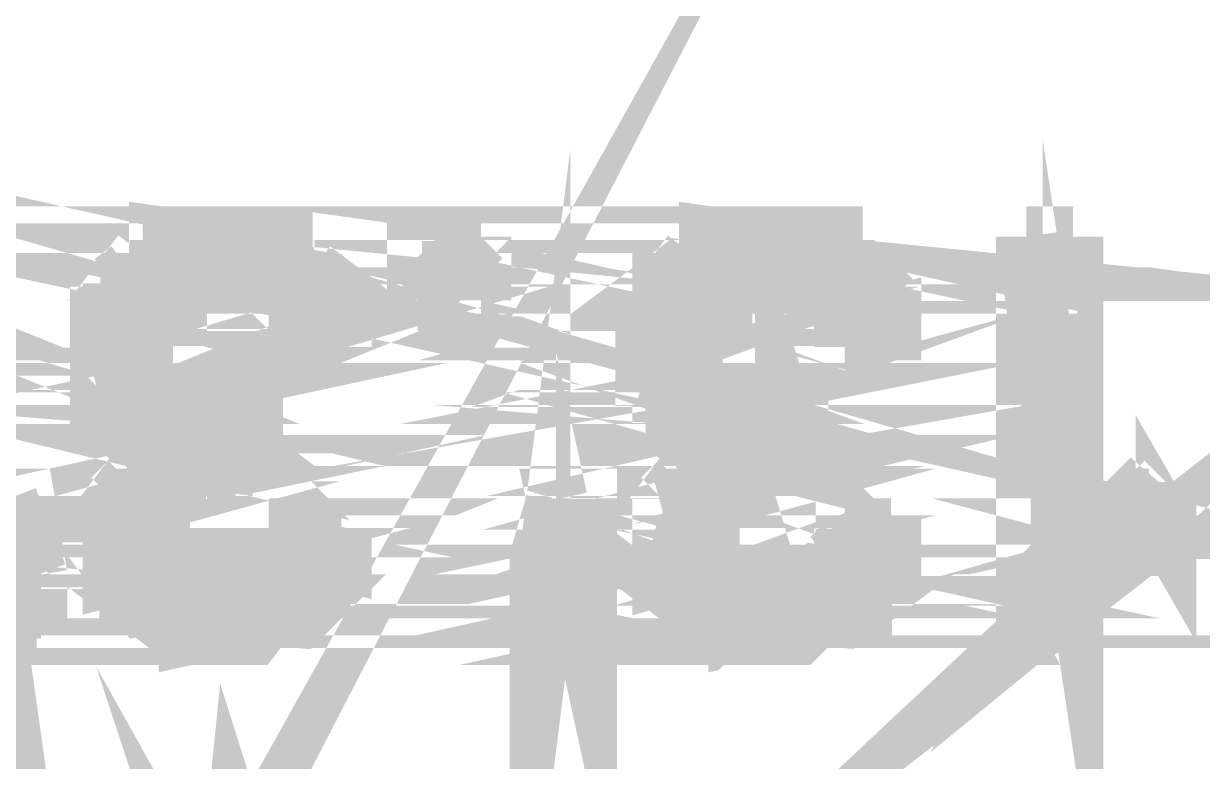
# Model space of a CAD drawing. Header units: inches. Extents: x -524 to 1067, y -71 to 1110.
# Drawn here: x 499.57 to 517.52, y 168.29 to 179.52 of the extents above; entities that cross this region are included whole.
import ezdxf

# ---------------------------------------------------------------- set-up
doc = ezdxf.new("R2010")
doc.units = ezdxf.units.IN
doc.header["$MEASUREMENT"] = 0
doc.layers.add('H', color=7, linetype='Continuous')
doc.layers.add('P', color=7, linetype='Continuous')

msp = doc.modelspace()

# ---------------------------------------------------------------- hatches: boundary and pattern name
at = {"layer": 'H', "linetype": 'Continuous'}
for points in [[(501.191, 175.761), (501.451, 175.951), (501.71, 175.951), (501.71, 176.21), (503.509, 176.21), (503.509, 175.951), (504.027, 175.951), (504.027, 175.761), (501.191, 175.761)], [(505.637, 175.308), (505.637, 176.21), (506.535, 176.21), (506.535, 175.308), (505.637, 175.308)], [(509.564, 175.761), (509.82, 175.951), (510.013, 175.951), (510.013, 176.21), (511.882, 176.21), (511.882, 175.951), (512.331, 175.951), (512.331, 175.761), (509.564, 175.761)], [(515.616, 171.575), (514.908, 170.159), (514.908, 176.21), (515.616, 176.21), (515.616, 171.575)], [(501.002, 175.502), (501.191, 175.761), (502.352, 175.761), (502.159, 175.502), (501.002, 175.502)], [(504.217, 175.502), (502.867, 175.761), (503.06, 175.761), (504.217, 175.502)], [(504.217, 175.502), (502.867, 175.761), (504.027, 175.761), (504.217, 175.502)], [(504.476, 175.308), (503.509, 175.502), (503.06, 175.502), (503.06, 175.761), (504.217, 175.502), (504.476, 175.308)], [(509.305, 175.502), (509.564, 175.761), (510.721, 175.761), (510.462, 175.502), (509.305, 175.502)], [(512.59, 175.502), (511.17, 175.761), (511.429, 175.761), (512.59, 175.502)], [(512.59, 175.502), (511.17, 175.761), (512.331, 175.761), (512.59, 175.502)], [(512.78, 175.308), (511.882, 175.502), (511.429, 175.502), (511.429, 175.761), (512.59, 175.502), (512.78, 175.308)], [(501.002, 175.308), (501.002, 175.502), (501.9, 175.502), (501.9, 175.308), (501.71, 175.308), (500.743, 175.053), (500.743, 175.308), (501.002, 175.308)], [(503.509, 175.308), (503.509, 175.502), (504.476, 175.308), (503.509, 175.308)], [(509.305, 175.308), (509.305, 175.502), (510.272, 175.502), (510.272, 175.308), (510.013, 175.308), (509.112, 175.053), (509.112, 175.308), (509.305, 175.308)], [(511.882, 175.308), (511.882, 175.502), (512.78, 175.308), (511.882, 175.308)], [(500.743, 174.6), (500.743, 175.053), (501.71, 175.308), (501.71, 175.053), (501.451, 175.053), (501.451, 174.341), (500.743, 174.6)], [(503.768, 174.6), (503.768, 175.053), (503.509, 175.308), (504.476, 175.308), (504.476, 174.6), (503.768, 174.6)], [(509.112, 174.6), (509.112, 175.053), (510.013, 175.308), (510.013, 175.053), (509.82, 175.053), (509.82, 174.341), (509.112, 174.6)], [(512.137, 174.6), (512.137, 175.053), (511.882, 175.308), (512.78, 175.308), (512.78, 174.6), (512.137, 174.6)], [(500.743, 174.341), (500.743, 174.6), (501.451, 174.341), (500.743, 174.341)], [(509.112, 174.341), (509.112, 174.6), (509.82, 174.341), (509.112, 174.341)], [(500.743, 173.699), (500.743, 174.341), (501.451, 174.341), (501.451, 173.892), (501.71, 173.892), (501.71, 173.699), (500.743, 173.699)], [(509.112, 173.699), (509.112, 174.341), (509.82, 174.341), (509.82, 173.892), (510.013, 173.892), (510.013, 173.699), (509.112, 173.699)], [(501.002, 173.443), (501.002, 173.699), (501.71, 173.699), (501.9, 173.443), (501.002, 173.443)], [(509.305, 173.443), (509.305, 173.699), (510.013, 173.699), (510.272, 173.443), (509.305, 173.443)], [(501.191, 173.184), (501.002, 173.443), (502.352, 173.443), (501.191, 173.184)], [(501.191, 173.184), (502.352, 173.443), (502.611, 173.184), (501.191, 173.184)], [(503.06, 172.735), (502.611, 173.184), (502.867, 173.184), (502.867, 173.443), (503.06, 172.735)], [(503.06, 172.735), (502.867, 173.443), (503.06, 173.443), (503.06, 172.735)], [(509.564, 173.184), (509.305, 173.443), (510.721, 173.443), (509.564, 173.184)], [(509.564, 173.184), (510.721, 173.443), (510.98, 173.184), (509.564, 173.184)], [(511.429, 172.735), (510.98, 173.184), (511.17, 173.184), (511.17, 173.443), (511.429, 172.735)], [(511.429, 172.735), (511.17, 173.443), (511.429, 173.443), (511.429, 172.735)], [(503.06, 172.735), (501.71, 172.991), (501.516, 173.119), (501.191, 173.184), (501.451, 173.184), (501.516, 173.119), (503.06, 172.735)], [(503.06, 172.735), (501.191, 173.184), (502.611, 173.184), (503.06, 172.735)], [(511.429, 172.735), (510.013, 172.991), (509.885, 173.119), (509.564, 173.184), (509.82, 173.184), (509.885, 173.119), (511.429, 172.735)], [(511.429, 172.735), (509.564, 173.184), (510.98, 173.184), (511.429, 172.735)], [(501.451, 172.735), (501.71, 172.991), (503.06, 172.735), (501.451, 172.735)], [(509.82, 172.735), (510.013, 172.991), (511.429, 172.735), (509.82, 172.735)], [(501.191, 172.476), (501.451, 172.735), (502.352, 172.735), (502.352, 172.476), (501.191, 172.476)], [(509.564, 172.476), (509.82, 172.735), (510.721, 172.735), (510.721, 172.476), (509.564, 172.476)], [(501.002, 171.126), (501.002, 172.283), (501.191, 172.476), (501.9, 172.476), (501.9, 172.283), (501.71, 172.283), (501.71, 171.316), (501.9, 171.316), (501.002, 171.126)], [(509.305, 171.126), (509.305, 172.283), (509.564, 172.476), (510.272, 172.476), (510.272, 172.283), (510.013, 172.283), (510.013, 171.316), (510.272, 171.316), (509.305, 171.126)], [(516.966, 171.834), (516.773, 172.283), (516.966, 172.476), (516.966, 171.834)], [(499.133, 170.159), (499.133, 171.126), (499.392, 172.283), (499.582, 172.283), (499.841, 171.126), (499.841, 170.159), (499.133, 170.159)], [(507.502, 170.159), (507.502, 171.316), (507.695, 172.283), (508.144, 172.283), (508.144, 170.159), (507.502, 170.159)], [(516.966, 171.834), (516.258, 172.024), (516.517, 172.283), (516.966, 171.834)], [(516.966, 171.834), (516.517, 172.283), (516.773, 172.283), (516.966, 171.834)], [(515.805, 171.834), (516.065, 172.024), (516.258, 172.024), (516.966, 171.834), (515.805, 171.834)], [(503.768, 171.575), (503.768, 171.834), (504.476, 171.834), (504.476, 171.316), (504.217, 171.126), (504.217, 170.867), (503.319, 171.126), (503.509, 171.126), (503.509, 171.316), (503.768, 171.575)], [(512.137, 171.575), (512.137, 171.834), (512.78, 171.834), (512.78, 171.316), (512.59, 171.126), (512.59, 170.867), (511.623, 171.126), (511.882, 171.126), (511.882, 171.316), (512.137, 171.575)], [(515.616, 171.575), (516.966, 171.834), (516.773, 171.575), (515.616, 171.575)], [(515.616, 171.575), (515.805, 171.834), (516.966, 171.834), (515.616, 171.575)], [(516.258, 171.316), (514.908, 170.159), (515.616, 171.575), (516.517, 171.575), (516.517, 171.316), (516.258, 171.316)], [(501.191, 170.867), (501.191, 171.126), (501.002, 171.126), (501.9, 171.316), (501.9, 171.126), (502.159, 170.867), (501.191, 170.867)], [(509.564, 170.867), (509.564, 171.126), (509.305, 171.126), (510.272, 171.316), (510.272, 171.126), (510.462, 170.867), (509.564, 170.867)], [(514.908, 170.159), (516.258, 171.316), (516.065, 171.126), (514.908, 170.159)], [(503.06, 170.867), (503.319, 171.126), (504.217, 170.867), (503.06, 170.867)], [(511.429, 170.867), (511.623, 171.126), (512.59, 170.867), (511.429, 170.867)], [(514.908, 170.159), (515.805, 170.932), (515.805, 171.126), (516.065, 171.126), (515.805, 170.932), (515.805, 170.867), (514.908, 170.159)], [(501.451, 170.673), (501.191, 170.867), (502.611, 170.867), (501.451, 170.673)], [(501.451, 170.673), (502.611, 170.867), (504.027, 170.673), (501.451, 170.673)], [(504.027, 170.673), (502.611, 170.867), (504.027, 170.867), (504.027, 170.673)], [(509.82, 170.673), (509.564, 170.867), (510.98, 170.867), (509.82, 170.673)], [(509.82, 170.673), (510.98, 170.867), (512.331, 170.673), (509.82, 170.673)], [(512.331, 170.673), (510.98, 170.867), (512.331, 170.867), (512.331, 170.673)], [(514.908, 170.159), (515.805, 170.867), (515.616, 170.673), (514.908, 170.159)], [(501.71, 170.418), (501.451, 170.673), (504.027, 170.673), (503.768, 170.418), (501.71, 170.418)], [(510.013, 170.418), (509.82, 170.673), (512.331, 170.673), (512.137, 170.418), (510.013, 170.418)], [(514.908, 170.159), (515.616, 170.673), (515.356, 170.418), (514.908, 170.159)], [(502.159, 170.159), (502.159, 170.418), (503.319, 170.418), (503.06, 170.159), (502.159, 170.159)], [(510.462, 170.159), (510.462, 170.418), (511.623, 170.418), (511.429, 170.159), (510.462, 170.159)], [(514.908, 170.159), (515.356, 170.418), (515.356, 170.159), (514.908, 170.159)]]:
    msp.add_hatch(color=256, dxfattribs=at).paths.add_polyline_path(points)

# ---------------------------------------------------------------- linework, layer by layer
at = {"layer": 'P', "const_width": 0.927}
for points in [[(502.093, 165.33), (500.294, 162.111), (502.093, 165.589)], [(503.509, 175.568), (504.411, 175.308), (503.254, 175.568), (503.509, 175.568)], [(514.842, 176.276), (515.55, 171.575), (515.55, 176.276)], [(502.801, 172.797), (501.644, 172.991), (503.06, 172.797)], [(507.695, 172.283), (507.436, 170.224), (507.436, 171.381)], [(503.509, 176.276), (501.644, 176.276), (503.509, 176.016), (503.509, 176.276)], [(501.644, 176.276), (503.509, 176.016), (501.644, 176.016), (501.644, 176.276)], [(501.9, 176.276), (503.509, 176.276), (501.644, 176.276), (501.9, 176.276)], [(503.254, 176.276), (501.9, 176.276), (502.093, 176.276)], [(503.254, 176.276), (501.9, 176.276), (503.509, 176.276), (503.254, 176.276)], [(502.352, 176.276), (503.06, 176.276), (502.093, 176.276)], [(502.093, 176.276), (502.352, 176.276)], [(503.06, 176.276), (502.093, 176.276), (503.254, 176.276), (503.06, 176.276)], [(502.093, 176.276), (503.254, 176.276), (502.093, 176.276), (502.093, 176.276), (503.254, 176.276), (502.093, 176.276)], [(503.254, 176.276), (503.254, 176.276), (502.093, 176.276)], [(502.611, 176.276), (502.801, 176.276), (502.611, 176.276), (502.352, 176.276), (502.611, 176.276)], [(502.801, 176.276), (502.352, 176.276), (503.06, 176.276), (502.801, 176.276)], [(511.882, 176.276), (510.013, 176.276), (511.882, 176.016), (511.882, 176.276)], [(506.535, 176.276), (505.571, 175.308)], [(506.535, 176.276), (505.571, 175.308)], [(505.571, 175.308), (505.571, 176.276), (506.535, 176.276)], [(510.013, 176.276), (511.882, 176.016), (510.013, 176.016), (510.013, 176.276)], [(506.535, 176.276), (506.535, 175.308), (506.535, 176.276)], [(506.535, 176.276), (506.535, 176.276)], [(506.535, 175.308), (506.535, 176.276)], [(510.207, 176.276), (511.882, 176.276), (510.013, 176.276)], [(510.013, 176.276), (510.207, 176.276)], [(510.462, 176.276), (511.623, 176.276), (510.207, 176.276)], [(510.207, 176.276), (510.462, 176.276)], [(511.623, 176.276), (510.207, 176.276)], [(510.207, 176.276), (511.882, 176.276), (511.623, 176.276)], [(510.655, 176.276), (511.364, 176.276), (510.462, 176.276), (510.655, 176.276)], [(511.364, 176.276), (510.462, 176.276)], [(510.462, 176.276), (511.623, 176.276)], [(510.462, 176.276), (511.623, 176.276)], [(511.623, 176.276), (510.462, 176.276), (510.462, 176.276), (511.623, 176.276)], [(510.462, 176.276), (511.623, 176.276)], [(511.17, 176.276), (510.915, 176.276), (510.655, 176.276), (510.915, 176.276)], [(511.17, 176.276), (510.655, 176.276), (511.364, 176.276), (511.17, 176.276)], [(510.915, 176.276), (511.17, 176.276)], [(511.17, 173.25), (511.17, 173.443), (511.364, 172.797)], [(511.623, 176.276), (511.364, 176.276)], [(511.623, 176.276), (511.623, 176.276)], [(515.55, 176.276), (514.842, 176.276)], [(514.842, 176.276), (515.55, 171.575)], [(514.842, 170.224), (514.842, 176.276)], [(503.962, 175.761), (501.191, 175.761), (501.385, 176.016)], [(501.644, 176.016), (503.768, 176.016), (501.385, 176.016), (501.644, 176.016)], [(503.768, 176.016), (501.385, 176.016), (503.962, 176.016), (503.768, 176.016)], [(501.385, 176.016), (503.962, 176.016), (501.385, 176.016), (501.385, 176.016), (503.962, 176.016)], [(501.385, 176.016), (503.962, 175.761), (503.962, 176.016)], [(501.385, 176.016), (503.962, 175.761)], [(503.509, 176.016), (501.644, 176.016), (503.768, 176.016), (503.509, 176.016)], [(509.754, 176.016), (512.331, 175.761), (509.564, 175.761)], [(509.564, 175.761), (509.754, 176.016)], [(512.072, 176.016), (509.754, 176.016)], [(509.754, 176.016), (510.013, 176.016)], [(512.072, 176.016), (509.754, 176.016)], [(509.754, 176.016), (512.331, 176.016), (512.072, 176.016)], [(509.754, 176.016), (512.331, 176.016), (509.754, 176.016), (509.754, 176.016), (512.331, 176.016)], [(509.754, 176.016), (512.331, 175.761)], [(511.882, 176.016), (510.013, 176.016), (512.072, 176.016), (511.882, 176.016)], [(510.013, 176.016), (512.072, 176.016)], [(512.331, 175.761), (512.331, 176.016)], [(503.962, 175.761), (504.217, 175.568), (502.801, 175.761)], [(501.191, 175.761), (502.093, 175.568), (500.936, 175.568)], [(500.936, 175.568), (501.191, 175.761)], [(502.611, 175.761), (501.191, 175.761)], [(501.191, 175.761), (502.611, 175.761)], [(502.352, 175.761), (501.191, 175.761)], [(501.191, 175.761), (502.093, 175.568), (502.352, 175.761)], [(501.191, 175.761), (502.611, 175.761)], [(502.611, 175.761), (501.191, 175.761)], [(501.191, 175.761), (501.191, 175.761)], [(502.611, 175.761), (501.191, 175.761)], [(501.191, 175.761), (502.611, 175.761), (502.611, 175.761), (501.191, 175.761)], [(502.611, 175.761), (503.962, 175.761), (501.191, 175.761)], [(503.962, 175.761), (501.191, 175.761)], [(501.191, 175.761), (503.962, 175.761)], [(501.191, 175.761), (503.962, 175.761)], [(503.962, 175.761), (501.191, 175.761), (501.191, 175.761)], [(502.611, 175.761), (503.962, 175.761)], [(503.962, 175.761), (502.611, 175.761)], [(502.801, 175.761), (504.217, 175.568), (502.801, 175.761)], [(502.801, 175.761), (503.962, 175.761)], [(503.06, 175.568), (503.06, 175.761)], [(503.06, 175.761), (504.217, 175.568)], [(503.962, 175.761), (503.962, 175.761)], [(509.564, 175.761), (510.462, 175.568), (509.305, 175.568), (509.564, 175.761)], [(510.915, 175.761), (509.564, 175.761)], [(509.564, 175.761), (510.915, 175.761)], [(510.655, 175.761), (509.564, 175.761)], [(509.564, 175.761), (510.462, 175.568), (510.655, 175.761)], [(509.564, 175.761), (510.915, 175.761)], [(510.915, 175.761), (509.564, 175.761)], [(509.564, 175.761), (509.564, 175.761)], [(510.915, 175.761), (509.564, 175.761)], [(509.564, 175.761), (510.915, 175.761), (510.915, 175.761), (509.564, 175.761)], [(512.331, 175.761), (509.564, 175.761)], [(512.331, 175.761), (509.564, 175.761)], [(509.564, 175.761), (512.331, 175.761), (512.331, 175.761), (509.564, 175.761)], [(512.331, 175.761), (509.564, 175.761)], [(509.564, 175.761), (509.564, 175.761)], [(510.915, 175.761), (512.331, 175.761)], [(512.331, 175.761), (510.915, 175.761)], [(510.915, 175.761), (512.331, 175.761)], [(511.17, 175.761), (512.524, 175.568), (511.17, 175.761)], [(511.17, 175.761), (512.331, 175.761), (512.524, 175.568)], [(512.524, 175.568), (511.17, 175.761)], [(511.364, 175.568), (511.364, 175.761)], [(511.364, 175.761), (512.524, 175.568)], [(504.411, 175.308), (503.254, 175.568), (504.217, 175.568)], [(502.093, 175.568), (500.936, 175.568)], [(500.936, 175.568), (502.093, 175.568)], [(502.093, 175.568), (500.936, 175.568)], [(500.936, 175.568), (501.9, 175.568), (502.093, 175.568)], [(500.936, 175.568), (501.9, 175.568)], [(501.9, 175.568), (500.936, 175.308)], [(500.936, 175.308), (500.936, 175.568)], [(501.9, 175.568), (500.936, 175.308)], [(500.936, 175.308), (501.9, 175.308), (501.9, 175.568)], [(504.217, 175.568), (503.06, 175.568), (503.254, 175.568)], [(504.217, 175.568), (503.06, 175.568)], [(503.254, 175.568), (504.217, 175.568)], [(504.217, 175.568), (503.254, 175.568), (503.254, 175.568), (504.217, 175.568)], [(503.254, 175.568), (504.217, 175.568)], [(503.254, 175.568), (504.217, 175.568)], [(503.509, 175.568), (504.411, 175.308), (503.509, 175.568)], [(504.217, 175.568), (504.411, 175.308)], [(504.217, 175.568), (504.217, 175.568)], [(510.207, 175.568), (509.305, 175.308), (510.207, 175.308), (510.207, 175.568)], [(509.305, 175.568), (510.207, 175.568), (509.305, 175.308), (509.305, 175.568)], [(512.78, 175.308), (511.623, 175.568), (511.882, 175.568)], [(512.78, 175.308), (511.623, 175.568), (512.524, 175.568)], [(510.462, 175.568), (509.305, 175.568)], [(509.305, 175.568), (510.462, 175.568)], [(510.462, 175.568), (509.305, 175.568)], [(509.305, 175.568), (510.207, 175.568), (510.462, 175.568)], [(512.524, 175.568), (511.364, 175.568)], [(511.364, 175.568), (511.623, 175.568)], [(512.524, 175.568), (511.364, 175.568)], [(511.623, 175.568), (512.524, 175.568)], [(512.524, 175.568), (511.623, 175.568), (511.623, 175.568), (512.524, 175.568)], [(511.623, 175.568), (512.524, 175.568)], [(511.623, 175.568), (512.524, 175.568)], [(511.882, 175.568), (512.78, 175.308), (511.882, 175.568)], [(511.882, 175.568), (512.78, 175.308)], [(512.524, 175.568), (512.78, 175.308)], [(512.524, 175.568), (512.524, 175.568)], [(501.644, 175.308), (500.743, 175.053), (501.644, 175.308)], [(501.9, 175.308), (500.743, 175.308)], [(500.743, 175.308), (500.936, 175.308)], [(501.9, 175.308), (500.743, 175.308)], [(500.743, 175.308), (501.644, 175.308), (501.9, 175.308)], [(500.743, 175.308), (501.644, 175.308)], [(501.644, 175.308), (500.743, 175.053)], [(500.743, 175.053), (500.743, 175.308)], [(500.936, 175.308), (501.9, 175.308)], [(504.411, 175.053), (503.768, 175.053), (504.411, 175.308)], [(503.768, 175.053), (504.411, 175.308), (503.509, 175.308), (503.768, 175.053)], [(504.411, 175.308), (503.509, 175.308), (503.509, 175.308)], [(503.509, 175.308), (504.411, 175.308)], [(503.509, 175.308), (504.411, 175.308)], [(504.411, 175.308), (504.411, 175.308), (503.509, 175.308)], [(504.411, 175.308), (504.411, 175.053)], [(505.571, 175.308), (506.535, 175.308)], [(510.013, 175.308), (509.046, 175.053), (510.013, 175.308)], [(510.207, 175.308), (509.046, 175.308)], [(509.046, 175.308), (509.305, 175.308)], [(510.207, 175.308), (509.046, 175.308)], [(509.046, 175.308), (510.013, 175.308), (510.207, 175.308)], [(509.046, 175.308), (510.013, 175.308)], [(510.013, 175.308), (509.046, 175.053)], [(509.046, 175.053), (509.046, 175.308)], [(509.305, 175.308), (510.207, 175.308)], [(512.78, 175.308), (511.882, 175.308), (512.072, 175.053)], [(512.78, 175.308), (511.882, 175.308), (511.882, 175.308)], [(511.882, 175.308), (512.78, 175.308)], [(511.882, 175.308), (512.78, 175.308)], [(512.78, 175.308), (512.78, 175.308), (511.882, 175.308)], [(512.072, 175.053), (512.78, 175.308)], [(512.072, 175.053), (512.78, 175.308)], [(512.78, 175.308), (512.78, 175.053)], [(503.768, 174.86), (504.411, 175.053), (504.411, 174.86)], [(512.78, 174.86), (512.072, 174.86), (512.78, 175.053), (512.78, 174.86)], [(540.591, 167.198), (543.168, 166.49), (540.851, 167.198), (540.591, 167.198)], [(501.385, 175.053), (500.743, 174.86), (501.385, 174.86)], [(500.743, 175.053), (501.385, 175.053), (500.743, 174.86), (500.743, 175.053)], [(501.644, 175.053), (500.743, 175.053), (501.385, 175.053), (501.644, 175.053)], [(501.385, 174.86), (501.385, 175.053)], [(503.768, 174.86), (504.411, 175.053), (503.768, 175.053), (503.768, 174.86)], [(509.754, 175.053), (509.046, 174.86), (509.754, 174.86), (509.754, 175.053)], [(509.046, 175.053), (509.754, 175.053), (509.046, 174.86)], [(510.013, 175.053), (509.046, 175.053), (509.754, 175.053), (510.013, 175.053)], [(509.046, 174.86), (509.046, 175.053)], [(512.072, 174.86), (512.78, 175.053)], [(512.78, 175.053), (512.072, 175.053), (512.072, 174.86)], [(512.78, 175.053), (512.072, 175.053)], [(500.743, 174.86), (501.385, 174.6), (500.743, 174.6)], [(500.743, 174.86), (501.385, 174.86)], [(501.385, 174.86), (500.743, 174.86)], [(500.743, 174.86), (500.743, 174.86)], [(501.385, 174.86), (500.743, 174.86)], [(500.743, 174.86), (501.385, 174.6), (501.385, 174.86)], [(500.743, 174.6), (500.743, 174.86)], [(500.743, 174.407), (500.743, 174.6), (501.385, 174.407)], [(504.411, 174.6), (503.768, 174.6), (504.411, 174.86)], [(503.768, 174.6), (504.411, 174.86)], [(504.411, 174.86), (503.768, 174.86)], [(503.768, 174.86), (503.768, 174.6)], [(504.411, 174.86), (503.768, 174.86)], [(503.768, 174.86), (504.411, 174.86), (504.411, 174.86), (503.768, 174.86)], [(504.411, 174.86), (503.768, 174.86)], [(503.768, 174.86), (503.768, 174.86)], [(504.411, 174.86), (503.768, 174.86)], [(504.411, 174.86), (504.411, 174.6)], [(509.046, 174.86), (509.754, 174.6), (509.046, 174.6)], [(509.046, 174.86), (509.754, 174.86)], [(509.754, 174.86), (509.046, 174.86)], [(509.046, 174.86), (509.046, 174.86)], [(509.754, 174.86), (509.046, 174.86)], [(509.046, 174.86), (509.754, 174.6), (509.754, 174.86)], [(509.046, 174.6), (509.046, 174.86)], [(512.072, 174.6), (512.78, 174.86), (512.072, 174.86)], [(512.072, 174.6), (512.78, 174.86)], [(512.072, 174.86), (512.072, 174.6)], [(512.78, 174.86), (512.072, 174.86)], [(512.072, 174.86), (512.78, 174.86), (512.78, 174.86), (512.072, 174.86)], [(512.78, 174.86), (512.072, 174.86)], [(512.072, 174.86), (512.072, 174.86)], [(512.78, 174.86), (512.78, 174.6)], [(501.385, 174.6), (500.743, 174.6), (501.385, 174.407)], [(501.385, 174.407), (501.385, 174.6)], [(509.754, 174.6), (509.046, 174.6), (509.754, 174.407), (509.754, 174.6)], [(509.754, 174.407), (509.046, 174.407), (509.046, 174.6)], [(509.046, 174.6), (509.754, 174.407)], [(512.78, 174.6), (512.072, 174.6)], [(501.385, 174.407), (500.743, 174.151), (501.385, 174.151)], [(500.743, 174.407), (501.385, 174.407), (500.743, 174.151)], [(500.743, 174.407), (501.385, 174.407)], [(501.385, 174.407), (500.743, 174.407)], [(500.743, 174.151), (500.743, 174.407)], [(500.743, 174.407), (501.385, 174.407), (501.385, 174.407)], [(501.385, 174.407), (500.743, 174.407), (501.385, 174.407)], [(500.743, 174.407), (501.385, 174.407)], [(501.385, 174.407), (500.743, 174.407)], [(501.385, 174.151), (501.385, 174.407)], [(509.754, 174.407), (509.046, 174.151), (509.754, 174.151)], [(509.046, 174.407), (509.754, 174.407), (509.046, 174.151)], [(509.046, 174.407), (509.754, 174.407)], [(509.754, 174.407), (509.046, 174.407)], [(509.046, 174.151), (509.046, 174.407)], [(509.046, 174.407), (509.754, 174.407), (509.754, 174.407)], [(509.754, 174.407), (509.046, 174.407), (509.754, 174.407)], [(509.046, 174.407), (509.754, 174.407)], [(509.754, 174.151), (509.754, 174.407)], [(500.743, 174.151), (501.385, 173.892), (500.743, 173.892), (500.743, 174.151)], [(500.743, 174.151), (501.385, 174.151)], [(501.385, 174.151), (500.743, 174.151)], [(500.743, 174.151), (500.743, 174.151)], [(501.385, 174.151), (500.743, 174.151)], [(500.743, 174.151), (501.385, 173.892)], [(501.385, 173.892), (501.385, 174.151)], [(508.144, 172.283), (508.144, 170.224), (507.695, 172.283), (508.144, 172.283)], [(509.046, 174.151), (509.754, 173.892), (509.046, 173.892)], [(509.046, 174.151), (509.754, 174.151)], [(509.754, 174.151), (509.046, 174.151)], [(509.046, 174.151), (509.046, 174.151)], [(509.754, 174.151), (509.046, 174.151)], [(509.046, 174.151), (509.754, 173.892), (509.754, 174.151)], [(509.046, 173.892), (509.046, 174.151)], [(500.743, 173.892), (501.644, 173.892), (500.743, 173.699), (500.743, 173.892)], [(501.644, 173.699), (500.936, 173.699), (501.9, 173.443), (501.644, 173.699)], [(501.385, 173.892), (500.743, 173.892), (501.644, 173.892), (501.385, 173.892)], [(501.644, 173.892), (500.743, 173.699)], [(501.644, 173.699), (501.644, 173.892)], [(509.046, 173.892), (510.013, 173.892), (509.046, 173.699)], [(509.754, 173.892), (509.046, 173.892), (510.013, 173.892), (509.754, 173.892)], [(509.046, 173.699), (509.046, 173.892)], [(510.013, 173.892), (509.046, 173.699)], [(509.046, 173.699), (510.013, 173.699), (510.013, 173.892)], [(500.936, 173.699), (501.9, 173.443), (500.936, 173.443)], [(500.743, 173.699), (501.644, 173.699)], [(500.743, 173.699), (501.644, 173.699)], [(501.644, 173.699), (500.936, 173.699), (500.743, 173.699)], [(501.644, 173.699), (500.936, 173.699)], [(500.936, 173.699), (501.644, 173.699)], [(500.936, 173.443), (500.936, 173.699)], [(509.305, 173.699), (510.207, 173.443), (509.305, 173.443)], [(509.046, 173.699), (510.013, 173.699)], [(510.013, 173.699), (509.305, 173.699), (509.046, 173.699)], [(510.013, 173.699), (509.305, 173.699)], [(509.305, 173.699), (510.013, 173.699)], [(510.013, 173.699), (509.305, 173.699)], [(509.305, 173.699), (510.207, 173.443)], [(509.305, 173.443), (509.305, 173.699)], [(510.207, 173.443), (510.013, 173.699)], [(501.9, 173.443), (500.936, 173.443)], [(500.936, 173.443), (501.9, 173.443)], [(502.093, 173.443), (500.936, 173.443)], [(500.936, 173.443), (502.352, 173.443)], [(500.936, 173.443), (502.352, 173.443)], [(501.191, 173.25), (500.936, 173.443)], [(501.9, 173.443), (500.936, 173.443), (500.936, 173.443)], [(500.936, 173.443), (501.9, 173.443), (500.936, 173.443)], [(501.9, 173.443), (500.936, 173.443)], [(500.936, 173.443), (501.9, 173.443)], [(501.9, 173.443), (501.9, 173.443), (500.936, 173.443)], [(502.352, 173.443), (502.611, 173.25), (501.191, 173.25)], [(501.191, 173.25), (502.352, 173.443)], [(502.352, 173.443), (501.191, 173.25)], [(502.352, 173.443), (502.093, 173.443)], [(503.06, 172.797), (502.801, 173.25), (502.801, 173.443)], [(502.801, 173.443), (503.06, 172.797)], [(502.801, 173.443), (503.06, 172.797)], [(503.06, 172.797), (503.06, 173.443), (502.801, 173.443)], [(503.06, 172.797), (503.06, 173.443)], [(503.06, 173.443), (503.06, 173.443)], [(503.06, 173.443), (503.06, 172.797)], [(510.915, 173.25), (509.564, 173.25), (510.655, 173.443)], [(510.207, 173.443), (509.305, 173.443)], [(509.305, 173.443), (510.207, 173.443)], [(510.462, 173.443), (509.305, 173.443), (510.655, 173.443)], [(509.305, 173.443), (510.655, 173.443)], [(509.564, 173.25), (509.305, 173.443)], [(510.207, 173.443), (509.305, 173.443)], [(509.305, 173.443), (509.305, 173.443), (510.207, 173.443), (509.305, 173.443)], [(510.207, 173.443), (509.305, 173.443)], [(509.305, 173.443), (510.207, 173.443), (510.207, 173.443)], [(510.207, 173.443), (509.305, 173.443)], [(510.655, 173.443), (509.564, 173.25)], [(510.655, 173.443), (510.462, 173.443)], [(510.655, 173.443), (510.915, 173.25)], [(511.17, 173.443), (511.364, 172.797)], [(511.364, 172.797), (511.364, 173.443), (511.17, 173.443)], [(511.364, 172.797), (511.364, 173.443)], [(511.364, 173.443), (511.364, 173.443)], [(511.364, 173.443), (511.364, 172.797)], [(499.582, 161.209), (500.294, 162.111), (499.582, 167.198), (499.582, 161.209)], [(503.06, 172.797), (501.385, 173.25), (501.191, 173.25), (503.06, 172.797)], [(502.611, 173.25), (501.191, 173.25), (503.06, 172.797), (502.611, 173.25)], [(502.611, 173.25), (501.191, 173.25), (502.611, 173.25), (502.611, 173.25)], [(501.191, 173.25), (503.06, 172.797), (501.191, 173.25), (501.191, 173.25)], [(503.06, 172.797), (501.385, 173.25)], [(501.385, 173.25), (501.644, 172.991)], [(502.611, 173.25), (503.06, 172.797)], [(502.801, 173.25), (502.611, 173.25)], [(503.06, 172.797), (502.801, 173.25)], [(511.364, 172.797), (509.754, 173.25), (509.564, 173.25), (511.364, 172.797)], [(510.915, 173.25), (509.564, 173.25)], [(509.564, 173.25), (510.915, 173.25), (510.915, 173.25)], [(510.915, 173.25), (509.564, 173.25)], [(509.564, 173.25), (511.364, 172.797), (510.915, 173.25)], [(509.564, 173.25), (511.364, 172.797), (509.564, 173.25), (509.564, 173.25)], [(511.364, 172.797), (509.754, 173.25)], [(509.754, 173.25), (510.013, 172.991)], [(510.915, 173.25), (511.364, 172.797)], [(511.17, 173.25), (510.915, 173.25)], [(511.364, 172.797), (511.17, 173.25)], [(511.364, 172.797), (511.17, 173.25)], [(516.707, 172.283), (516.966, 171.834), (516.966, 172.542)], [(501.644, 172.991), (501.385, 172.797)], [(502.801, 172.797), (501.644, 172.991)], [(501.644, 172.991), (503.06, 172.797), (501.644, 172.991)], [(501.644, 172.991), (501.644, 172.991)], [(503.06, 172.797), (501.644, 172.991)], [(501.644, 172.991), (501.644, 172.991)], [(501.644, 172.991), (503.06, 172.797)], [(501.644, 172.991), (503.06, 172.797)], [(510.013, 172.991), (509.754, 172.797)], [(511.17, 172.797), (510.013, 172.991)], [(511.17, 172.797), (510.013, 172.991), (511.364, 172.797)], [(510.013, 172.991), (511.364, 172.797), (510.013, 172.991)], [(510.013, 172.991), (510.013, 172.991)], [(511.364, 172.797), (510.013, 172.991)], [(510.013, 172.991), (510.013, 172.991)], [(510.013, 172.991), (511.364, 172.797)], [(510.013, 172.991), (511.364, 172.797)], [(501.191, 172.542), (502.352, 172.797), (501.385, 172.797), (501.191, 172.542)], [(501.191, 172.542), (502.352, 172.797)], [(501.385, 172.797), (502.801, 172.797)], [(502.352, 172.797), (501.385, 172.797)], [(501.385, 172.797), (502.611, 172.797)], [(501.385, 172.797), (502.611, 172.797)], [(502.611, 172.797), (502.801, 172.797), (501.385, 172.797)], [(501.385, 172.797), (502.801, 172.797), (501.385, 172.797), (501.385, 172.797), (502.801, 172.797), (501.385, 172.797)], [(502.352, 172.797), (502.352, 172.542)], [(502.611, 172.797), (502.352, 172.797)], [(503.06, 172.797), (502.801, 172.797)], [(502.801, 172.797), (502.801, 172.797)], [(509.564, 172.542), (510.655, 172.797), (509.754, 172.797), (509.564, 172.542)], [(509.564, 172.542), (510.655, 172.797)], [(509.754, 172.797), (511.17, 172.797)], [(510.655, 172.797), (509.754, 172.797)], [(509.754, 172.797), (510.915, 172.797)], [(509.754, 172.797), (510.915, 172.797)], [(510.915, 172.797), (511.17, 172.797), (509.754, 172.797)], [(509.754, 172.797), (511.17, 172.797), (509.754, 172.797), (509.754, 172.797), (511.17, 172.797), (509.754, 172.797)], [(510.655, 172.797), (510.655, 172.542)], [(510.915, 172.797), (510.655, 172.797)], [(511.364, 172.797), (511.17, 172.797)], [(511.17, 172.797), (511.17, 172.797)], [(500.936, 172.283), (501.191, 172.542)], [(502.093, 172.542), (501.191, 172.542)], [(501.191, 172.542), (502.093, 172.542)], [(502.093, 172.542), (501.191, 172.542), (501.9, 172.542)], [(501.191, 172.542), (501.9, 172.542)], [(501.9, 172.542), (501.191, 172.542)], [(501.191, 172.542), (501.191, 172.542)], [(501.9, 172.542), (501.191, 172.542)], [(501.191, 172.542), (501.9, 172.283)], [(501.191, 172.542), (501.9, 172.283)], [(502.352, 172.542), (501.191, 172.542)], [(501.191, 172.542), (502.352, 172.542)], [(502.093, 172.542), (501.191, 172.542), (501.191, 172.542)], [(501.191, 172.542), (502.093, 172.542)], [(502.352, 172.542), (501.191, 172.542)], [(501.9, 172.542), (502.093, 172.542)], [(501.9, 172.283), (501.9, 172.542)], [(509.305, 172.283), (509.564, 172.542)], [(510.462, 172.542), (509.564, 172.542)], [(509.564, 172.542), (510.462, 172.542)], [(510.462, 172.542), (509.564, 172.542), (510.207, 172.542)], [(509.564, 172.542), (510.207, 172.542)], [(510.207, 172.542), (509.564, 172.542)], [(509.564, 172.542), (509.564, 172.542)], [(510.207, 172.542), (509.564, 172.542)], [(509.564, 172.542), (510.207, 172.283)], [(509.564, 172.542), (510.207, 172.283)], [(510.655, 172.542), (509.564, 172.542)], [(509.564, 172.542), (510.655, 172.542)], [(510.462, 172.542), (509.564, 172.542), (509.564, 172.542)], [(509.564, 172.542), (510.462, 172.542)], [(510.655, 172.542), (509.564, 172.542)], [(510.207, 172.542), (510.462, 172.542)], [(510.207, 172.283), (510.207, 172.542)], [(516.258, 172.089), (516.451, 172.283), (516.966, 171.834)], [(516.966, 172.542), (516.707, 172.283)], [(516.966, 171.834), (516.966, 172.542)], [(516.966, 172.542), (516.966, 172.542)], [(516.966, 172.542), (516.966, 171.834)], [(501.644, 172.283), (500.936, 172.089), (501.644, 172.089), (501.644, 172.283)], [(499.326, 172.283), (499.067, 171.126)], [(499.775, 171.126), (499.326, 172.283)], [(499.775, 171.126), (499.326, 172.283)], [(499.326, 172.283), (499.582, 172.283), (499.775, 171.126)], [(501.9, 172.283), (500.936, 172.283)], [(501.9, 172.283), (500.936, 172.283)], [(500.936, 172.283), (501.644, 172.283)], [(500.936, 172.283), (501.644, 172.283)], [(501.644, 172.283), (500.936, 172.089), (500.936, 172.283)], [(501.644, 172.283), (501.9, 172.283)], [(509.305, 172.283), (510.013, 172.283), (509.305, 172.089)], [(507.695, 172.283), (507.436, 170.224)], [(507.436, 171.381), (507.695, 172.283)], [(508.144, 170.224), (507.695, 172.283)], [(508.144, 172.283), (508.144, 171.381), (508.144, 172.283)], [(508.144, 172.283), (508.144, 172.283)], [(508.144, 171.381), (508.144, 172.283)], [(508.144, 172.283), (508.144, 170.224)], [(510.207, 172.283), (509.305, 172.283)], [(510.207, 172.283), (509.305, 172.283)], [(509.305, 172.283), (510.013, 172.283), (510.207, 172.283)], [(509.305, 172.089), (509.305, 172.283)], [(510.013, 172.283), (509.305, 172.089)], [(509.305, 172.089), (510.013, 172.089), (510.013, 172.283)], [(516.451, 172.283), (516.966, 171.834)], [(516.707, 172.283), (516.451, 172.283)], [(516.966, 171.834), (516.707, 172.283)], [(516.966, 171.834), (516.707, 172.283)], [(516.707, 172.283), (516.707, 172.283)], [(516.707, 172.283), (516.966, 171.834)], [(500.936, 172.089), (501.644, 172.089)], [(501.644, 172.089), (500.936, 172.089), (500.936, 172.089), (501.644, 172.089)], [(500.936, 172.089), (501.644, 171.834), (501.644, 172.089)], [(500.936, 172.089), (501.644, 171.834)], [(500.936, 171.834), (500.936, 172.089)], [(509.305, 172.089), (510.013, 171.834), (509.305, 171.834)], [(509.305, 172.089), (510.013, 172.089)], [(510.013, 172.089), (509.305, 172.089), (509.305, 172.089), (510.013, 172.089)], [(509.305, 172.089), (510.013, 171.834)], [(509.305, 171.834), (509.305, 172.089)], [(510.013, 171.834), (510.013, 172.089)], [(515.805, 171.834), (516.966, 171.834), (515.999, 172.089), (515.805, 171.834)], [(516.966, 171.834), (515.999, 172.089)], [(515.999, 172.089), (516.258, 172.089)], [(516.258, 172.089), (516.966, 171.834)], [(516.258, 172.089), (516.966, 171.834), (516.258, 172.089), (516.966, 171.834), (516.258, 172.089), (516.258, 172.089), (516.966, 171.834)], [(499.775, 170.224), (499.067, 171.126), (499.067, 170.224)], [(501.644, 171.834), (500.936, 171.834)], [(501.644, 171.834), (500.936, 171.834), (501.644, 171.834), (501.644, 171.834), (500.936, 171.834)], [(501.644, 171.834), (500.936, 171.575)], [(500.936, 171.575), (500.936, 171.834)], [(501.644, 171.834), (500.936, 171.575)], [(500.936, 171.575), (501.644, 171.575), (501.644, 171.834)], [(504.411, 171.834), (503.768, 171.575), (504.411, 171.575)], [(503.768, 171.834), (504.411, 171.834), (503.768, 171.834), (504.411, 171.834), (503.768, 171.575), (503.768, 171.834)], [(504.411, 171.575), (504.411, 171.834)], [(510.013, 171.834), (509.305, 171.575), (510.013, 171.575), (510.013, 171.834)], [(510.013, 171.834), (509.305, 171.834), (510.013, 171.834), (510.013, 171.834), (509.305, 171.834)], [(510.013, 171.834), (509.305, 171.575)], [(509.305, 171.575), (509.305, 171.834)], [(512.072, 171.834), (512.78, 171.834), (512.072, 171.834), (512.78, 171.834)], [(512.78, 171.834), (512.072, 171.575)], [(512.072, 171.575), (512.072, 171.834)], [(512.78, 171.834), (512.072, 171.575)], [(512.072, 171.575), (512.78, 171.575), (512.78, 171.834)], [(516.966, 171.834), (515.55, 171.575), (515.805, 171.834)], [(516.966, 171.834), (516.707, 171.575), (515.55, 171.575)], [(515.55, 171.575), (516.966, 171.834)], [(515.805, 171.834), (516.966, 171.834)], [(516.966, 171.834), (515.805, 171.834)], [(515.805, 171.834), (516.966, 171.834)], [(500.936, 171.575), (501.644, 171.575)], [(501.644, 171.575), (500.936, 171.381), (500.936, 171.575)], [(501.644, 171.575), (500.936, 171.381)], [(501.644, 171.381), (501.644, 171.575)], [(503.509, 171.381), (503.768, 171.575)], [(503.768, 171.575), (504.411, 171.575), (503.768, 171.575), (503.768, 171.575), (504.411, 171.575)], [(503.768, 171.575), (504.411, 171.381), (504.411, 171.575)], [(503.768, 171.575), (504.411, 171.381)], [(510.013, 171.575), (509.305, 171.381), (510.013, 171.381)], [(509.305, 171.575), (510.013, 171.575), (509.305, 171.381)], [(512.78, 171.575), (512.072, 171.575), (512.78, 171.381), (512.78, 171.575)], [(509.305, 171.381), (509.305, 171.575)], [(512.072, 171.575), (512.78, 171.381), (511.882, 171.381)], [(510.013, 171.381), (510.013, 171.575)], [(511.882, 171.381), (512.072, 171.575)], [(512.072, 171.575), (512.78, 171.575)], [(512.78, 171.575), (512.072, 171.575)], [(512.072, 171.575), (512.072, 171.575)], [(516.258, 171.381), (514.842, 170.224), (515.55, 171.575)], [(515.55, 171.575), (514.842, 170.224)], [(516.707, 171.575), (515.55, 171.575), (516.707, 171.575), (516.707, 171.575), (515.55, 171.575), (516.707, 171.575)], [(515.55, 171.575), (515.55, 171.575), (516.707, 171.575)], [(515.55, 171.575), (516.451, 171.575)], [(516.451, 171.575), (515.55, 171.575), (516.451, 171.575)], [(516.451, 171.381), (515.55, 171.575)], [(515.55, 171.575), (516.258, 171.381)], [(515.55, 171.575), (516.258, 171.381)], [(516.451, 171.575), (516.707, 171.575)], [(500.936, 171.381), (501.9, 171.381), (500.936, 171.126), (500.936, 171.381)], [(501.9, 171.381), (500.936, 171.126), (501.9, 171.381)], [(500.936, 171.381), (501.644, 171.381)], [(500.936, 171.381), (501.644, 171.381)], [(501.644, 171.381), (500.936, 171.381)], [(500.936, 171.381), (500.936, 171.381)], [(501.644, 171.381), (500.936, 171.381)], [(500.936, 171.381), (501.9, 171.381)], [(501.9, 171.381), (501.644, 171.381)], [(504.411, 171.381), (503.509, 171.381)], [(504.411, 171.381), (503.509, 171.381)], [(503.509, 171.381), (504.411, 171.381), (504.411, 171.381), (503.509, 171.381)], [(504.411, 171.381), (503.509, 171.126)], [(503.509, 171.126), (503.509, 171.381)], [(504.411, 171.381), (503.509, 171.126)], [(503.509, 171.126), (504.217, 171.126), (504.411, 171.381)], [(510.207, 171.126), (509.564, 171.126), (510.462, 170.932), (510.207, 171.126)], [(508.144, 170.224), (508.144, 171.381)], [(512.78, 171.381), (511.882, 171.126), (512.524, 171.126)], [(510.207, 171.381), (509.305, 171.126), (510.207, 171.381)], [(509.305, 171.381), (510.013, 171.381)], [(510.013, 171.381), (509.305, 171.381)], [(509.305, 171.381), (509.305, 171.381)], [(510.013, 171.381), (509.305, 171.381)], [(509.305, 171.381), (510.207, 171.381)], [(509.305, 171.381), (510.207, 171.381)], [(510.207, 171.381), (509.305, 171.126), (509.305, 171.381)], [(510.207, 171.381), (510.013, 171.381)], [(512.78, 171.381), (511.882, 171.381)], [(511.882, 171.381), (512.78, 171.381), (512.78, 171.381), (511.882, 171.381)], [(512.78, 171.381), (511.882, 171.126), (511.882, 171.381)], [(512.524, 171.126), (512.78, 171.381)], [(515.999, 171.126), (514.842, 170.224), (516.258, 171.381)], [(516.258, 171.381), (515.999, 171.126)], [(516.258, 171.381), (516.451, 171.381)], [(501.9, 171.126), (501.191, 171.126), (502.093, 170.932), (501.9, 171.126)], [(501.191, 171.126), (502.093, 170.932), (501.191, 170.932), (501.191, 171.126)], [(504.217, 171.126), (503.254, 171.126), (504.217, 170.932)], [(499.775, 170.224), (499.067, 171.126)], [(499.067, 171.126), (499.775, 171.126)], [(499.067, 171.126), (499.775, 171.126)], [(499.775, 171.126), (499.775, 170.224)], [(503.254, 171.126), (504.217, 170.932), (503.254, 171.126), (504.217, 170.932), (503.06, 170.932), (503.254, 171.126)], [(501.9, 171.126), (500.936, 171.126)], [(500.936, 171.126), (501.9, 171.126)], [(500.936, 171.126), (501.9, 171.126)], [(501.9, 171.126), (501.191, 171.126), (500.936, 171.126)], [(501.9, 171.126), (501.9, 171.126)], [(503.509, 171.126), (504.217, 171.126), (503.254, 171.126), (503.509, 171.126)], [(504.217, 170.932), (504.217, 171.126)], [(509.564, 171.126), (510.462, 170.932), (509.564, 170.932)], [(512.524, 171.126), (511.623, 171.126), (512.524, 170.932)], [(511.623, 171.126), (512.524, 170.932), (511.623, 171.126), (512.524, 170.932), (511.364, 170.932), (511.623, 171.126)], [(510.207, 171.126), (509.305, 171.126), (510.207, 171.126), (510.207, 171.126), (509.305, 171.126)], [(510.207, 171.126), (509.564, 171.126), (509.305, 171.126)], [(509.564, 170.932), (509.564, 171.126)], [(511.882, 171.126), (512.524, 171.126), (511.623, 171.126), (511.882, 171.126)], [(512.524, 170.932), (512.524, 171.126)], [(514.842, 170.224), (515.805, 171.126)], [(514.842, 170.224), (515.805, 171.126), (515.999, 171.126), (514.842, 170.224)], [(515.999, 171.126), (514.842, 170.224), (515.999, 171.126), (515.999, 171.126)], [(515.805, 171.126), (515.805, 170.932)], [(503.962, 170.673), (501.385, 170.673), (502.611, 170.932)], [(501.191, 170.932), (502.611, 170.932), (501.385, 170.673), (501.191, 170.932)], [(502.093, 170.932), (501.191, 170.932)], [(501.191, 170.932), (502.093, 170.932)], [(502.352, 170.932), (501.191, 170.932)], [(501.191, 170.932), (502.611, 170.932), (502.352, 170.932)], [(502.093, 170.932), (501.191, 170.932)], [(501.191, 170.932), (502.093, 170.932)], [(502.093, 170.932), (501.191, 170.932), (501.191, 170.932)], [(501.191, 170.932), (502.093, 170.932)], [(501.385, 170.673), (502.611, 170.932), (502.611, 170.932), (501.385, 170.673)], [(502.611, 170.932), (503.962, 170.673)], [(503.962, 170.673), (502.801, 170.932), (502.611, 170.932)], [(502.611, 170.932), (503.962, 170.673)], [(503.962, 170.673), (502.801, 170.932)], [(502.801, 170.932), (503.962, 170.932), (503.962, 170.673)], [(502.801, 170.932), (503.962, 170.932)], [(503.962, 170.932), (503.06, 170.932), (502.801, 170.932)], [(503.962, 170.932), (503.06, 170.932), (503.06, 170.932), (503.962, 170.932)], [(504.217, 170.932), (503.06, 170.932), (503.962, 170.932)], [(503.962, 170.932), (504.217, 170.932)], [(512.331, 170.673), (509.754, 170.673), (510.915, 170.932)], [(509.564, 170.932), (510.915, 170.932), (509.754, 170.673), (509.564, 170.932)], [(512.331, 170.673), (511.17, 170.932), (512.331, 170.932), (512.331, 170.673)], [(510.462, 170.932), (509.564, 170.932)], [(509.564, 170.932), (510.462, 170.932)], [(510.655, 170.932), (509.564, 170.932), (510.915, 170.932), (510.655, 170.932)], [(510.462, 170.932), (509.564, 170.932)], [(509.564, 170.932), (510.462, 170.932)], [(510.462, 170.932), (509.564, 170.932), (509.564, 170.932)], [(509.564, 170.932), (510.462, 170.932)], [(509.754, 170.673), (510.915, 170.932), (510.915, 170.932), (509.754, 170.673)], [(510.915, 170.932), (512.331, 170.673)], [(512.331, 170.673), (511.17, 170.932), (510.915, 170.932)], [(510.915, 170.932), (512.331, 170.673)], [(511.17, 170.932), (512.331, 170.932), (511.364, 170.932), (511.17, 170.932)], [(512.331, 170.932), (511.364, 170.932), (511.364, 170.932)], [(511.364, 170.932), (512.331, 170.932)], [(512.524, 170.932), (511.364, 170.932)], [(511.364, 170.932), (512.331, 170.932)], [(512.331, 170.932), (512.524, 170.932)], [(514.842, 170.224), (515.805, 170.932)], [(515.805, 170.932), (514.842, 170.224)], [(515.805, 170.932), (515.55, 170.673)], [(503.962, 170.673), (501.385, 170.673), (503.768, 170.48), (503.962, 170.673)], [(501.385, 170.673), (503.768, 170.48), (501.644, 170.48), (501.385, 170.673)], [(512.331, 170.673), (509.754, 170.673), (512.072, 170.48), (512.331, 170.673)], [(503.962, 170.673), (501.385, 170.673)], [(501.385, 170.673), (503.962, 170.673)], [(503.962, 170.673), (501.385, 170.673)], [(501.385, 170.673), (503.962, 170.673)], [(503.962, 170.673), (501.385, 170.673), (501.385, 170.673)], [(501.385, 170.673), (503.962, 170.673)], [(509.754, 170.673), (512.072, 170.48), (510.013, 170.48), (509.754, 170.673)], [(512.331, 170.673), (509.754, 170.673)], [(509.754, 170.673), (512.331, 170.673)], [(512.331, 170.673), (509.754, 170.673)], [(509.754, 170.673), (512.331, 170.673)], [(512.331, 170.673), (509.754, 170.673), (509.754, 170.673)], [(509.754, 170.673), (512.331, 170.673)], [(514.842, 170.224), (515.55, 170.673)], [(515.55, 170.673), (514.842, 170.224)], [(515.55, 170.673), (514.842, 170.224), (515.55, 170.673), (515.55, 170.673)], [(515.55, 170.673), (515.356, 170.48)], [(503.254, 170.48), (502.093, 170.224), (503.06, 170.224), (503.254, 170.48)], [(502.093, 170.48), (503.254, 170.48), (502.093, 170.224), (502.093, 170.48)], [(501.644, 170.48), (503.509, 170.48)], [(503.509, 170.48), (501.644, 170.48)], [(503.768, 170.48), (501.644, 170.48)], [(501.644, 170.48), (503.509, 170.48), (503.768, 170.48)], [(501.9, 170.48), (503.509, 170.48), (501.9, 170.48), (503.509, 170.48), (502.093, 170.48), (501.9, 170.48)], [(501.9, 170.48), (503.509, 170.48), (503.509, 170.48), (501.9, 170.48)], [(503.509, 170.48), (502.093, 170.48), (503.254, 170.48), (503.509, 170.48)], [(511.623, 170.48), (510.462, 170.224), (511.364, 170.224), (511.623, 170.48)], [(510.462, 170.48), (511.623, 170.48), (510.462, 170.224), (510.462, 170.48)], [(510.013, 170.48), (511.882, 170.48)], [(511.882, 170.48), (510.013, 170.48)], [(512.072, 170.48), (510.013, 170.48)], [(510.013, 170.48), (511.882, 170.48)], [(510.207, 170.48), (511.882, 170.48), (510.207, 170.48), (511.882, 170.48), (510.462, 170.48), (510.207, 170.48)], [(510.207, 170.48), (511.882, 170.48), (511.882, 170.48), (510.207, 170.48)], [(511.882, 170.48), (510.462, 170.48), (511.623, 170.48), (511.882, 170.48)], [(511.882, 170.48), (512.072, 170.48)], [(515.356, 170.48), (514.842, 170.224), (515.356, 170.48)], [(515.356, 170.48), (514.842, 170.224)], [(515.356, 170.48), (514.842, 170.224), (515.356, 170.48)], [(515.356, 170.48), (515.356, 170.48)], [(499.067, 170.224), (499.775, 170.224)], [(502.093, 170.224), (503.06, 170.224), (502.352, 170.224), (502.093, 170.224)], [(503.06, 170.224), (502.352, 170.224), (503.06, 170.224), (503.06, 170.224), (502.352, 170.224)], [(503.06, 170.224), (502.611, 170.224), (502.352, 170.224)], [(503.06, 170.224), (502.611, 170.224), (503.06, 170.224)], [(502.801, 170.224), (502.611, 170.224), (502.801, 170.224)], [(507.436, 170.224), (508.144, 170.224)], [(510.462, 170.224), (511.364, 170.224), (510.655, 170.224), (510.462, 170.224)], [(511.364, 170.224), (510.655, 170.224), (511.364, 170.224), (511.364, 170.224), (510.655, 170.224)], [(511.364, 170.224), (510.915, 170.224), (510.655, 170.224)], [(511.364, 170.224), (510.915, 170.224), (511.364, 170.224)], [(511.17, 170.224), (510.915, 170.224), (511.17, 170.224)], [(515.356, 170.224), (514.842, 170.224), (515.356, 170.224), (515.356, 170.224)], [(504.411, 162.111), (502.611, 165.33), (503.962, 161.209)], [(504.411, 162.111), (502.611, 165.33), (502.801, 167.198), (504.411, 162.111)]]:
    msp.add_lwpolyline(points, dxfattribs=at)

doc.saveas('drawing.dxf')
